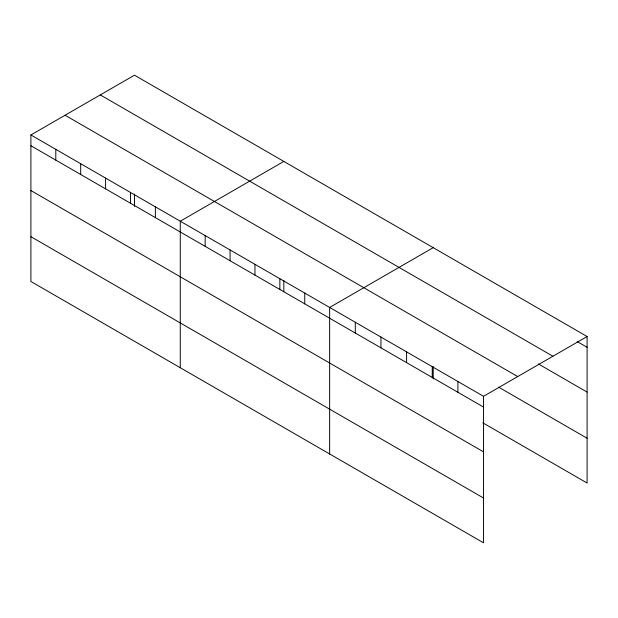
<?xml version="1.0" encoding="UTF-8"?>
<svg xmlns="http://www.w3.org/2000/svg" width="618" height="618" viewBox="0 0 618 618"><rect width="100%" height="100%" fill="white"/><g stroke="black" fill="none" stroke-linecap="round" stroke-linejoin="round"><path stroke-width="0.93" d="M30.9 134.971L483.539 396.3L483.539 542.813L30.9 281.484L30.9 134.971L134.461 75.187L587.1 336.516L587.1 483.029L482.843 422.836M283.832 161.422L180.271 221.213L180.271 367.725M433.203 247.663L329.641 307.447L329.641 453.967M483.539 396.3L587.1 336.516M577.173 341.553L587.1 347.285M100.286 94.917L552.925 356.246M538.286 363.894L587.1 392.082M65.075 115.242L517.714 376.571M498.564 387.115L587.1 438.232M30.9 145.74L483.539 407.069M30.9 190.537L483.539 451.866M30.9 236.686L483.539 498.023M457.892 381.491L457.892 392.26M433.203 366.536L433.203 378.927M432.245 366.683L432.245 377.451M406.59 351.874L406.59 362.642M380.943 337.065L380.943 347.834M355.296 322.256L355.296 333.025M304.751 293.079L304.751 303.847M283.832 280.294L283.832 291.735M279.854 278.703L279.854 289.471M254.956 264.334L254.956 275.103M230.066 249.958L230.066 260.726M205.168 235.582L205.168 246.35M155.373 206.837L155.373 217.606M134.461 194.06L134.461 206.451M130.483 192.468L130.483 203.237M105.585 178.092L105.585 188.861M80.688 163.716L80.688 174.485M55.798 149.347L55.798 160.116"/></g></svg>
